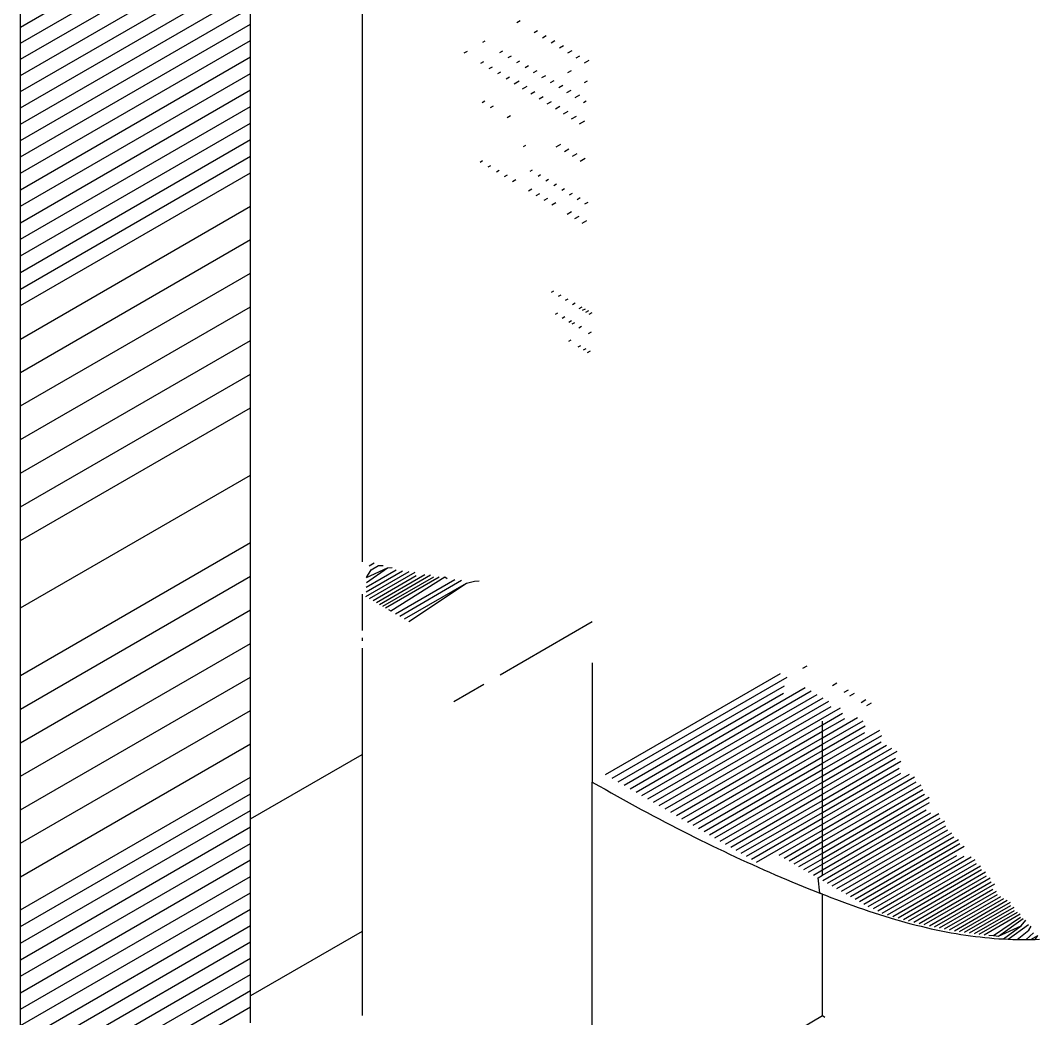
# Model space of a CAD drawing. Header units: millimetres. Extents: x 153 to 4750, y 92 to 3343.
# Drawn here: x 3663.98 to 3673.36, y 2608.62 to 2617.83 of the extents above; entities that cross this region are included whole.
import ezdxf

# ---------------------------------------------------------------- set-up
doc = ezdxf.new("R2010")
doc.units = ezdxf.units.MM

msp = doc.modelspace()

# ---------------------------------------------------------------- linework, layer by layer
for p, q in [((3667.1276, 2622.823), (3667.1276, 2612.8378)), ((3663.9765, 2617.7686), (3666.0978, 2618.9933)), ((3663.9765, 2617.6203), (3666.0978, 2618.845)), ((3663.9765, 2617.4716), (3666.0978, 2618.6963)), ((3663.9765, 2617.3225), (3666.0978, 2618.5472)), ((3663.9765, 2617.173), (3666.0978, 2618.3977)), ((3663.9765, 2617.0231), (3666.0978, 2618.2478)), ((3663.9765, 2616.8728), (3666.0978, 2618.0976)), ((3663.9765, 2616.7222), (3666.0978, 2617.9469)), ((3663.9765, 2617.7686), (3663.9765, 2617.9164)), ((3666.0978, 2617.796), (3666.0978, 2617.9469)), ((3663.9765, 2616.5712), (3666.0978, 2617.796)), ((3663.9765, 2617.6203), (3663.9765, 2617.7686)), ((3666.0978, 2617.6447), (3666.0978, 2617.796)), ((3668.5546, 2617.8113), (3668.5834, 2617.8279)), ((3668.7118, 2617.7172), (3668.7437, 2617.7357)), ((3668.7901, 2617.6704), (3668.8236, 2617.6897)), ((3663.9765, 2616.42), (3666.0978, 2617.6447)), ((3663.9765, 2617.4716), (3663.9765, 2617.6203)), ((3666.0978, 2617.4931), (3666.0978, 2617.6447)), ((3668.2386, 2617.6289), (3668.262, 2617.6424)), ((3668.8681, 2617.6236), (3668.9032, 2617.6439)), ((3668.946, 2617.577), (3668.9826, 2617.5982)), ((3663.9765, 2616.2683), (3666.0978, 2617.4931)), ((3666.0978, 2617.3412), (3666.0978, 2617.4931)), ((3668.067, 2617.5298), (3668.0978, 2617.5476)), ((3668.3958, 2617.5348), (3668.4225, 2617.5502)), ((3668.4742, 2617.488), (3668.5025, 2617.5043)), ((3669.0235, 2617.5306), (3669.0617, 2617.5526)), ((3669.1008, 2617.4843), (3669.1326, 2617.5026)), ((3663.9765, 2617.3225), (3663.9765, 2617.4716)), ((3668.2221, 2617.4345), (3668.2485, 2617.4497)), ((3668.2994, 2617.3871), (3668.3276, 2617.4033)), ((3668.5522, 2617.4412), (3668.5822, 2617.4585)), ((3668.6301, 2617.3947), (3668.6617, 2617.4129)), ((3669.1778, 2617.4382), (3669.2192, 2617.4621)), ((3663.9765, 2616.1164), (3666.0978, 2617.3412)), ((3663.9765, 2617.173), (3663.9765, 2617.3225)), ((3666.0978, 2617.189), (3666.0978, 2617.3412)), ((3668.3765, 2617.3397), (3668.4065, 2617.3571)), ((3668.4533, 2617.2926), (3668.4851, 2617.311)), ((3668.7077, 2617.3482), (3668.7409, 2617.3674)), ((3668.785, 2617.302), (3668.8199, 2617.3221)), ((3669.0244, 2617.3496), (3669.0556, 2617.3676)), ((3668.5298, 2617.2455), (3668.5758, 2617.2721)), ((3668.6061, 2617.1987), (3668.6481, 2617.2229)), ((3668.862, 2617.2559), (3668.8985, 2617.2769)), ((3668.9387, 2617.21), (3668.9768, 2617.232)), ((3669.1778, 2617.2582), (3669.203, 2617.2728)), ((3663.9765, 2615.9642), (3666.0978, 2617.189)), ((3663.9765, 2617.0231), (3663.9765, 2617.173)), ((3666.0978, 2617.0365), (3666.0978, 2617.189)), ((3668.6821, 2617.152), (3668.7195, 2617.1736)), ((3668.7578, 2617.1055), (3668.797, 2617.1281)), ((3669.0151, 2617.1643), (3669.0548, 2617.1872)), ((3669.0911, 2617.1188), (3669.1324, 2617.1426)), ((3663.9765, 2615.8118), (3666.0978, 2617.0365)), ((3663.9765, 2616.8728), (3663.9765, 2617.0231)), ((3666.0978, 2616.8837), (3666.0978, 2617.0365)), ((3668.2323, 2617.0738), (3668.2574, 2617.0883)), ((3668.3097, 2617.0276), (3668.3366, 2617.0431)), ((3668.8331, 2617.0592), (3668.8741, 2617.0829)), ((3668.9081, 2617.0131), (3668.9509, 2617.0378)), ((3669.1668, 2617.0735), (3669.1924, 2617.0883)), ((3668.4637, 2616.9357), (3668.4941, 2616.9532)), ((3668.9828, 2616.9673), (3669.0274, 2616.993)), ((3669.057, 2616.9216), (3669.1034, 2616.9484)), ((3663.9765, 2615.659), (3666.0978, 2616.8837)), ((3663.9765, 2616.7222), (3663.9765, 2616.8728)), ((3666.0978, 2616.7307), (3666.0978, 2616.8837)), ((3669.1309, 2616.8763), (3669.179, 2616.9041)), ((3663.9765, 2615.506), (3666.0978, 2616.7307)), ((3666.0978, 2616.5775), (3666.0978, 2616.7307)), ((3663.9765, 2616.5712), (3663.9765, 2616.7222)), ((3668.6143, 2616.666), (3668.6363, 2616.6787)), ((3668.9169, 2616.6652), (3668.9576, 2616.6887)), ((3668.991, 2616.621), (3669.0334, 2616.6455)), ((3663.9765, 2615.3527), (3666.0978, 2616.5775)), ((3663.9765, 2616.42), (3663.9765, 2616.5712)), ((3666.0978, 2616.424), (3666.0978, 2616.5775)), ((3669.0647, 2616.5771), (3669.1087, 2616.6025)), ((3669.1378, 2616.5334), (3669.1836, 2616.5598)), ((3668.2142, 2616.5235), (3668.2373, 2616.5369)), ((3668.2895, 2616.4785), (3668.3142, 2616.4928)), ((3668.3644, 2616.4337), (3668.3907, 2616.4489)), ((3668.6749, 2616.4385), (3668.6972, 2616.4513)), ((3663.9765, 2615.1993), (3666.0978, 2616.424)), ((3663.9765, 2616.2683), (3663.9765, 2616.42)), ((3666.0978, 2616.1164), (3666.0978, 2616.424)), ((3668.4388, 2616.3892), (3668.4668, 2616.4053)), ((3668.5129, 2616.3449), (3668.5424, 2616.362)), ((3668.7486, 2616.3946), (3668.772, 2616.4081)), ((3668.8219, 2616.351), (3668.8463, 2616.3651)), ((3663.9765, 2616.1164), (3663.9765, 2616.2683)), ((3668.6595, 2616.2573), (3668.6921, 2616.2761)), ((3668.8946, 2616.3077), (3668.9201, 2616.3224)), ((3668.9669, 2616.2647), (3668.9934, 2616.28)), ((3668.7321, 2616.2139), (3668.7663, 2616.2336)), ((3668.8042, 2616.1708), (3668.8399, 2616.1914)), ((3669.0386, 2616.222), (3669.0661, 2616.2379)), ((3669.1097, 2616.1797), (3669.1383, 2616.1962)), ((3663.9765, 2615.9642), (3663.9765, 2616.1164)), ((3663.9765, 2614.8917), (3666.0978, 2616.1164)), ((3666.0978, 2615.808), (3666.0978, 2616.1164)), ((3668.8757, 2616.128), (3668.913, 2616.1495)), ((3669.1803, 2616.1377), (3669.2099, 2616.1547)), ((3669.0171, 2616.0435), (3669.0574, 2616.0667)), ((3669.087, 2616.0017), (3669.1287, 2616.0258)), ((3669.1562, 2615.9603), (3669.1994, 2615.9853)), ((3663.9765, 2615.8118), (3663.9765, 2615.9642)), ((3663.9765, 2615.659), (3663.9765, 2615.8118)), ((3663.9765, 2614.5833), (3666.0978, 2615.808)), ((3666.0978, 2615.499), (3666.0978, 2615.808)), ((3663.9765, 2615.506), (3663.9765, 2615.659)), ((3663.9765, 2615.3527), (3663.9765, 2615.506)), ((3663.9765, 2614.2742), (3666.0978, 2615.499)), ((3666.0978, 2615.1894), (3666.0978, 2615.499)), ((3663.9765, 2615.1993), (3663.9765, 2615.3527)), ((3668.872, 2615.3244), (3668.8946, 2615.3374)), ((3668.9371, 2615.2862), (3668.9606, 2615.2998)), ((3669.0015, 2615.2486), (3669.0258, 2615.2626)), ((3663.9765, 2614.8917), (3663.9765, 2615.1993)), ((3663.9765, 2613.9646), (3666.0978, 2615.1894)), ((3666.0978, 2614.8793), (3666.0978, 2615.1894)), ((3669.0651, 2615.2113), (3669.0903, 2615.2258)), ((3669.1279, 2615.1746), (3669.1539, 2615.1896)), ((3669.159, 2615.1564), (3669.1854, 2615.1716)), ((3669.1899, 2615.1383), (3669.2167, 2615.1537)), ((3669.2206, 2615.1204), (3669.2478, 2615.136)), ((3668.9091, 2615.1212), (3668.9316, 2615.1342)), ((3668.9719, 2615.0845), (3668.9952, 2615.0979)), ((3669.0339, 2615.0482), (3669.058, 2615.0621)), ((3669.0645, 2615.0302), (3669.089, 2615.0444)), ((3669.1253, 2614.9947), (3669.1505, 2615.0093)), ((3669.2147, 2614.9423), (3669.2411, 2614.9575)), ((3663.9765, 2614.5833), (3663.9765, 2614.8917)), ((3663.9765, 2613.6545), (3666.0978, 2614.8793)), ((3666.0978, 2614.5688), (3666.0978, 2614.8793)), ((3669.0312, 2614.8708), (3669.0546, 2614.8843)), ((3669.1193, 2614.8192), (3669.1438, 2614.8334)), ((3669.1676, 2614.7909), (3669.1927, 2614.8054)), ((3669.2053, 2614.7688), (3669.2309, 2614.7836)), ((3663.9765, 2614.2742), (3663.9765, 2614.5833)), ((3663.9765, 2613.3441), (3666.0978, 2614.5688)), ((3666.0978, 2614.2581), (3666.0978, 2614.5688)), ((3663.9765, 2613.9646), (3663.9765, 2614.2742)), ((3663.9765, 2613.0334), (3666.0978, 2614.2581)), ((3666.0978, 2613.6362), (3666.0978, 2614.2581)), ((3663.9765, 2613.6545), (3663.9765, 2613.9646)), ((3663.9765, 2613.3441), (3663.9765, 2613.6545)), ((3663.9765, 2612.4115), (3666.0978, 2613.6362)), ((3666.0978, 2613.0145), (3666.0978, 2613.6362)), ((3663.9765, 2613.0334), (3663.9765, 2613.3441)), ((3663.9765, 2612.4115), (3663.9765, 2613.0334)), ((3663.9765, 2611.7898), (3666.0978, 2613.0145)), ((3666.0978, 2612.7039), (3666.0978, 2613.0145)), ((3667.1918, 2612.8005), (3667.2367, 2612.8264)), ((3667.2114, 2612.764), (3667.2782, 2612.8026)), ((3667.2782, 2612.8026), (3667.3212, 2612.804)), ((3663.9765, 2611.4792), (3666.0978, 2612.7039)), ((3666.0978, 2612.3937), (3666.0978, 2612.7039)), ((3667.1625, 2612.5185), (3667.5592, 2612.7475)), ((3667.1639, 2612.5598), (3667.4992, 2612.7534)), ((3667.1652, 2612.6025), (3667.4409, 2612.7617)), ((3667.1665, 2612.6468), (3667.3608, 2612.7813)), ((3667.1677, 2612.6924), (3667.3608, 2612.7813)), ((3667.1677, 2612.6924), (3667.2114, 2612.764)), ((3667.196, 2612.4988), (3667.6167, 2612.7417)), ((3667.2282, 2612.48), (3667.6255, 2612.7094)), ((3667.2591, 2612.4619), (3667.7043, 2612.719)), ((3667.2886, 2612.4447), (3667.7583, 2612.7159)), ((3667.3167, 2612.4283), (3667.7867, 2612.6996)), ((3667.3434, 2612.4126), (3667.8381, 2612.6983)), ((3667.3608, 2612.7813), (3667.4031, 2612.7834)), ((3667.3925, 2612.3839), (3667.8884, 2612.6979)), ((3667.8884, 2612.6979), (3667.9096, 2612.6824)), ((3667.4358, 2612.3586), (3667.9811, 2612.6734)), ((3667.4731, 2612.3368), (3668.0441, 2612.6664)), ((3667.5175, 2612.3108), (3668.0888, 2612.6406)), ((3667.5571, 2612.2876), (3668.0888, 2612.6406)), ((3668.0888, 2612.6406), (3668.1621, 2612.6577)), ((3668.1621, 2612.6577), (3668.2063, 2612.6624)), ((3667.1276, 2612.5388), (3667.1276, 2612.2049)), ((3663.9765, 2611.7898), (3663.9765, 2612.4115)), ((3663.9765, 2611.169), (3666.0978, 2612.3937)), ((3666.0978, 2612.0839), (3666.0978, 2612.3937)), ((3667.3687, 2612.3978), (3667.3925, 2612.3839)), ((3668.3996, 2611.7949), (3669.2489, 2612.2853)), ((3667.1276, 2612.1373), (3667.1276, 2612.1094)), ((3663.9765, 2610.8591), (3666.0978, 2612.0839)), ((3666.0978, 2611.7746), (3666.0978, 2612.0839)), ((3667.1276, 2612.0396), (3667.1276, 2611.0605)), ((3669.2489, 2611.9057), (3669.2489, 2610.806)), ((3671.1903, 2611.8564), (3671.2283, 2611.8784)), ((3663.9765, 2611.4792), (3663.9765, 2611.7898)), ((3663.9765, 2610.5499), (3666.0978, 2611.7746)), ((3666.0978, 2611.466), (3666.0978, 2611.7746)), ((3669.371, 2610.8764), (3670.9846, 2611.8081)), ((3669.4317, 2610.8411), (3671.0458, 2611.773)), ((3667.9725, 2611.5483), (3668.2481, 2611.7075)), ((3669.4873, 2610.8088), (3671.0194, 2611.6934)), ((3669.5973, 2610.7448), (3671.2125, 2611.6774)), ((3671.4632, 2611.6962), (3671.5038, 2611.7196)), ((3669.5425, 2610.7767), (3671.0114, 2611.6248)), ((3669.6518, 2610.7132), (3671.2674, 2611.6459)), ((3669.706, 2610.6817), (3671.3219, 2611.6146)), ((3669.7598, 2610.6504), (3671.3761, 2611.5836)), ((3671.5699, 2611.6335), (3671.6115, 2611.6575)), ((3671.6228, 2611.6025), (3671.6649, 2611.6268)), ((3663.9765, 2611.169), (3663.9765, 2611.4792)), ((3669.8133, 2610.6193), (3671.43, 2611.5527)), ((3669.8664, 2610.5884), (3671.4507, 2611.5031)), ((3669.9192, 2610.5577), (3671.5366, 2611.4915)), ((3671.7275, 2611.541), (3671.7706, 2611.5659)), ((3671.7793, 2611.5106), (3671.8229, 2611.5357)), ((3663.9765, 2610.2412), (3666.0978, 2611.466)), ((3666.0978, 2611.1581), (3666.0978, 2611.466)), ((3671.3702, 2611.3347), (3671.5566, 2611.4424)), ((3671.3702, 2611.2144), (3671.6939, 2611.4013)), ((3671.3702, 2611.2744), (3671.5766, 2611.3935)), ((3669.9716, 2610.5272), (3671.3702, 2611.3347)), ((3671.3702, 2611.1549), (3671.7457, 2611.3716)), ((3671.3702, 2611.3347), (3671.3702, 2611.3661)), ((3671.3702, 2611.2744), (3671.3702, 2611.3347)), ((3671.3702, 2611.0957), (3671.7643, 2611.3232)), ((3670.0237, 2610.497), (3671.3702, 2611.2744)), ((3670.0754, 2610.4669), (3671.3702, 2611.2144)), ((3671.3702, 2610.9786), (3671.8989, 2611.2838)), ((3671.3702, 2611.2144), (3671.3702, 2611.2744)), ((3671.3702, 2611.037), (3671.762, 2611.2632)), ((3671.3702, 2610.9206), (3671.9164, 2611.236)), ((3671.3702, 2611.1549), (3671.3702, 2611.2144)), ((3663.9765, 2610.8591), (3663.9765, 2611.169)), ((3663.9765, 2609.9333), (3666.0978, 2611.1581)), ((3666.0978, 2610.851), (3666.0978, 2611.1581)), ((3670.1268, 2610.437), (3671.3702, 2611.1549)), ((3671.3702, 2610.8631), (3671.9124, 2611.1761)), ((3671.3702, 2611.0957), (3671.3702, 2611.1549)), ((3671.3702, 2610.8059), (3671.9618, 2611.1475)), ((3671.3702, 2610.7492), (3672.0109, 2611.119)), ((3666.0978, 2610.466), (3667.1276, 2611.0605)), ((3667.1276, 2611.0605), (3667.1276, 2609.4275)), ((3670.1779, 2610.4073), (3671.3702, 2611.0957)), ((3670.2286, 2610.3778), (3671.3702, 2611.037)), ((3671.3702, 2611.037), (3671.3702, 2611.0957)), ((3671.3702, 2610.6928), (3672.0596, 2611.0908)), ((3671.3702, 2610.9786), (3671.3702, 2611.037)), ((3671.3702, 2610.6368), (3672.0443, 2611.026)), ((3670.279, 2610.3486), (3671.3702, 2610.9786)), ((3670.329, 2610.3195), (3671.3702, 2610.9206)), ((3671.3702, 2610.5813), (3672.0923, 2610.9982)), ((3671.3702, 2610.9206), (3671.3702, 2610.9786)), ((3671.3702, 2610.5261), (3672.0776, 2610.9345)), ((3671.3702, 2610.8631), (3671.3702, 2610.9206)), ((3663.9765, 2610.5499), (3663.9765, 2610.8591)), ((3663.9765, 2609.6262), (3666.0978, 2610.851)), ((3666.0978, 2610.6978), (3666.0978, 2610.851)), ((3670.3787, 2610.2906), (3671.3702, 2610.8631)), ((3671.3702, 2610.4713), (3672.0941, 2610.8893)), ((3671.3702, 2610.417), (3672.1718, 2610.8798)), ((3671.3702, 2610.8059), (3671.3702, 2610.8631)), ((3671.3702, 2610.363), (3672.2184, 2610.8527)), ((3669.2489, 2610.806), (3669.3101, 2610.7709)), ((3669.2489, 2607.4273), (3669.2489, 2610.806)), ((3669.3101, 2610.7709), (3669.3662, 2610.7389)), ((3669.3662, 2610.7389), (3669.4222, 2610.7073)), ((3670.428, 2610.2619), (3671.3702, 2610.8059)), ((3670.477, 2610.2334), (3671.3702, 2610.7492)), ((3671.3702, 2610.3095), (3672.2339, 2610.8081)), ((3671.3702, 2610.7492), (3671.3702, 2610.8059)), ((3671.3702, 2610.2563), (3672.2799, 2610.7815)), ((3671.3702, 2610.6928), (3671.3702, 2610.7492)), ((3671.3702, 2610.2035), (3672.295, 2610.7374)), ((3663.9765, 2609.473), (3666.0978, 2610.6978)), ((3666.0978, 2610.5448), (3666.0978, 2610.6978)), ((3669.4222, 2610.7073), (3669.4781, 2610.676)), ((3669.4781, 2610.676), (3669.5338, 2610.645)), ((3669.5338, 2610.645), (3669.5894, 2610.6144)), ((3670.5256, 2610.2052), (3671.3702, 2610.6928)), ((3670.5739, 2610.1771), (3671.3702, 2610.6368)), ((3671.3702, 2610.1512), (3672.3101, 2610.6938)), ((3671.3702, 2610.6368), (3671.3702, 2610.6928)), ((3671.3702, 2610.0992), (3672.3549, 2610.6677)), ((3671.3702, 2610.5813), (3671.3702, 2610.6368)), ((3663.9765, 2610.2412), (3663.9765, 2610.5499)), ((3663.9765, 2609.3201), (3666.0978, 2610.5448)), ((3666.0978, 2610.466), (3666.0978, 2610.5448)), ((3669.5894, 2610.6144), (3669.6448, 2610.584)), ((3669.6448, 2610.584), (3669.7002, 2610.554)), ((3669.7002, 2610.554), (3669.7553, 2610.5243)), ((3670.6219, 2610.1492), (3671.3702, 2610.5813)), ((3671.3702, 2610.0476), (3672.3569, 2610.6173)), ((3671.3702, 2610.5261), (3671.3702, 2610.5813)), ((3671.3702, 2609.9965), (3672.3263, 2610.5484)), ((3666.0978, 2610.3921), (3666.0978, 2610.466)), ((3669.7553, 2610.5243), (3669.8104, 2610.4949)), ((3669.8104, 2610.4949), (3669.8653, 2610.4658)), ((3669.8653, 2610.4658), (3669.92, 2610.4371)), ((3670.6695, 2610.1215), (3671.3702, 2610.5261)), ((3670.7167, 2610.094), (3671.3702, 2610.4713)), ((3671.3702, 2610.4713), (3671.3702, 2610.5261)), ((3671.3702, 2609.9457), (3672.3701, 2610.523)), ((3671.3702, 2610.417), (3671.3702, 2610.4713)), ((3671.3749, 2609.898), (3672.4447, 2610.5157)), ((3671.4182, 2609.873), (3672.4567, 2610.4726)), ((3671.4611, 2609.8482), (3672.4995, 2610.4478)), ((3663.9765, 2609.1674), (3666.0978, 2610.3921)), ((3666.0978, 2610.2397), (3666.0978, 2610.3921)), ((3669.92, 2610.4371), (3669.9746, 2610.4087)), ((3669.9746, 2610.4087), (3670.0291, 2610.3806)), ((3670.0291, 2610.3806), (3670.0834, 2610.3528)), ((3670.0834, 2610.3528), (3670.1376, 2610.3253)), ((3670.7637, 2610.0668), (3671.3702, 2610.417)), ((3670.97, 2610.1319), (3671.3702, 2610.363)), ((3671.3702, 2610.363), (3671.3702, 2610.417)), ((3671.3702, 2610.3095), (3671.3702, 2610.363)), ((3671.5037, 2609.8236), (3672.5071, 2610.403)), ((3671.5459, 2609.7992), (3672.5274, 2610.3659)), ((3670.1376, 2610.3253), (3670.1917, 2610.2982)), ((3670.1917, 2610.2982), (3670.2456, 2610.2713)), ((3670.2456, 2610.2713), (3670.2994, 2610.2448)), ((3671.0164, 2610.1051), (3671.3702, 2610.3095)), ((3671.0624, 2610.0786), (3671.3702, 2610.2563)), ((3671.3702, 2610.2563), (3671.3702, 2610.3095)), ((3671.3702, 2610.2035), (3671.3702, 2610.2563)), ((3671.5878, 2609.775), (3672.5631, 2610.3382)), ((3671.6293, 2609.7511), (3672.5827, 2610.3015)), ((3671.6705, 2609.7273), (3672.6238, 2610.2776)), ((3663.9765, 2609.9333), (3663.9765, 2610.2412)), ((3663.9765, 2609.015), (3666.0978, 2610.2397)), ((3666.0978, 2610.0876), (3666.0978, 2610.2397)), ((3670.2994, 2610.2448), (3670.3531, 2610.2187)), ((3670.3531, 2610.2187), (3670.4066, 2610.1928)), ((3670.4066, 2610.1928), (3670.4599, 2610.1672)), ((3670.4599, 2610.1672), (3670.5132, 2610.142)), ((3671.1081, 2610.0522), (3671.3702, 2610.2035)), ((3671.3702, 2610.1512), (3671.3702, 2610.2035)), ((3671.7113, 2609.7037), (3672.637, 2610.2381)), ((3671.7518, 2609.6803), (3672.6773, 2610.2146)), ((3663.9765, 2608.8628), (3666.0978, 2610.0876)), ((3666.0978, 2609.9357), (3666.0978, 2610.0876)), ((3670.5132, 2610.142), (3670.5663, 2610.1171)), ((3670.5663, 2610.1171), (3670.6192, 2610.0925)), ((3670.6192, 2610.0925), (3670.6721, 2610.0682)), ((3670.6721, 2610.0682), (3670.7247, 2610.0443)), ((3671.1534, 2610.026), (3671.3702, 2610.1512)), ((3671.1984, 2610), (3671.3702, 2610.0992)), ((3671.3702, 2610.0992), (3671.3702, 2610.1512)), ((3671.3702, 2610.0476), (3671.3702, 2610.0992)), ((3671.7918, 2609.6571), (3672.6106, 2610.1299)), ((3671.8424, 2609.6408), (3672.6761, 2610.1221)), ((3671.8813, 2609.6184), (3672.7413, 2610.1149)), ((3671.9197, 2609.5963), (3672.7795, 2610.0927)), ((3670.7247, 2610.0443), (3670.7773, 2610.0207)), ((3670.7773, 2610.0207), (3670.8297, 2609.9974)), ((3670.8297, 2609.9974), (3670.8819, 2609.9744)), ((3670.8819, 2609.9744), (3670.9341, 2609.9517)), ((3671.243, 2609.9742), (3671.3702, 2610.0476)), ((3671.2873, 2609.9486), (3671.3702, 2609.9965)), ((3671.3702, 2609.9965), (3671.3702, 2610.0476)), ((3671.3702, 2609.9457), (3671.3702, 2609.9965)), ((3671.9694, 2609.5815), (3672.7906, 2610.0556)), ((3672.0185, 2609.567), (3672.8276, 2610.0341)), ((3672.0677, 2609.5532), (3672.8378, 2609.9979)), ((3672.1162, 2609.5397), (3672.8737, 2609.9771)), ((3663.9765, 2608.711), (3666.0978, 2609.9357)), ((3663.9765, 2609.6262), (3663.9765, 2609.9333)), ((3666.0978, 2609.7842), (3666.0978, 2609.9357)), ((3670.9341, 2609.9517), (3670.9861, 2609.9294)), ((3670.9861, 2609.9294), (3671.0379, 2609.9073)), ((3671.0379, 2609.9073), (3671.0896, 2609.8856)), ((3671.0896, 2609.8856), (3671.1412, 2609.8642)), ((3671.3313, 2609.9232), (3671.3702, 2609.9457)), ((3671.3461, 2609.7819), (3671.3313, 2609.9232)), ((3672.1644, 2609.5268), (3672.8831, 2609.9417)), ((3672.2129, 2609.5146), (3672.9178, 2609.9216)), ((3672.2606, 2609.5027), (3672.9264, 2609.8871)), ((3663.9765, 2608.5595), (3666.0978, 2609.7842)), ((3666.0978, 2609.633), (3666.0978, 2609.7842)), ((3671.1412, 2609.8642), (3671.1927, 2609.8432)), ((3671.1927, 2609.8432), (3671.244, 2609.8224)), ((3671.244, 2609.8224), (3671.2951, 2609.802)), ((3671.2951, 2609.802), (3671.3461, 2609.7819)), ((3672.3085, 2609.4916), (3672.9599, 2609.8677)), ((3672.3557, 2609.4807), (3672.9401, 2609.8181)), ((3672.4031, 2609.4707), (3672.9753, 2609.801)), ((3671.3461, 2609.7819), (3671.397, 2609.7621)), ((3671.3702, 2609.7725), (3671.3461, 2609.7819)), ((3671.3702, 2608.652), (3671.3702, 2609.7725)), ((3671.397, 2609.7621), (3671.4478, 2609.7426)), ((3671.4478, 2609.7426), (3671.4984, 2609.7235)), ((3671.4984, 2609.7235), (3671.5489, 2609.7046)), ((3671.5489, 2609.7046), (3671.5992, 2609.6861)), ((3672.4498, 2609.4609), (3672.9826, 2609.7685)), ((3672.4962, 2609.4516), (3673.0138, 2609.7504)), ((3672.5426, 2609.443), (3673.042, 2609.7314)), ((3672.5888, 2609.435), (3673.0743, 2609.7153)), ((3672.6346, 2609.4274), (3673.1037, 2609.6982)), ((3663.9765, 2608.4083), (3666.0978, 2609.633)), ((3663.9765, 2609.473), (3663.9765, 2609.6262)), ((3666.0978, 2609.4821), (3666.0978, 2609.633)), ((3671.5992, 2609.6861), (3671.6494, 2609.6679)), ((3671.6494, 2609.6679), (3671.6995, 2609.65)), ((3671.6995, 2609.65), (3671.7493, 2609.6326)), ((3671.7493, 2609.6326), (3671.7989, 2609.6157)), ((3671.7989, 2609.6157), (3671.8482, 2609.5992)), ((3671.8482, 2609.5992), (3671.8973, 2609.5834)), ((3672.6802, 2609.4204), (3673.1084, 2609.6676)), ((3672.7256, 2609.4139), (3673.1367, 2609.6513)), ((3672.7705, 2609.4079), (3673.1406, 2609.6215)), ((3672.8153, 2609.4024), (3673.1676, 2609.6058)), ((3671.8973, 2609.5834), (3671.9461, 2609.568)), ((3671.9461, 2609.568), (3671.9946, 2609.5532)), ((3671.9946, 2609.5532), (3672.0429, 2609.5389)), ((3672.0429, 2609.5389), (3672.091, 2609.5252)), ((3672.091, 2609.5252), (3672.1387, 2609.5119)), ((3672.1387, 2609.5119), (3672.1863, 2609.4992)), ((3672.8599, 2609.3975), (3673.1941, 2609.5905)), ((3672.9483, 2609.3893), (3673.1953, 2609.5612)), ((3672.9922, 2609.3861), (3673.2207, 2609.5466)), ((3673.2025, 2609.4796), (3673.2455, 2609.5324)), ((3663.9765, 2608.2574), (3666.0978, 2609.4821)), ((3663.9765, 2609.3201), (3663.9765, 2609.473)), ((3666.0978, 2609.3316), (3666.0978, 2609.4821)), ((3667.1276, 2609.4275), (3666.0978, 2608.833)), ((3667.1276, 2609.4275), (3667.1276, 2608.652)), ((3672.1863, 2609.4992), (3672.2335, 2609.4871)), ((3672.2335, 2609.4871), (3672.2805, 2609.4754)), ((3672.2805, 2609.4754), (3672.3272, 2609.4643)), ((3672.3272, 2609.4643), (3672.3737, 2609.4537)), ((3672.3737, 2609.4537), (3672.42, 2609.4437)), ((3672.42, 2609.4437), (3672.4659, 2609.4341)), ((3672.4659, 2609.4341), (3672.5116, 2609.4251)), ((3672.5116, 2609.4251), (3672.5571, 2609.4167)), ((3672.5571, 2609.4167), (3672.6023, 2609.4087)), ((3672.6023, 2609.4087), (3672.6472, 2609.4013)), ((3672.9922, 2609.3861), (3673.2025, 2609.4796)), ((3673.0399, 2609.3585), (3673.2025, 2609.4796)), ((3673.0822, 2609.3564), (3673.2712, 2609.4921)), ((3673.1661, 2609.3538), (3673.2714, 2609.4398)), ((3673.249, 2609.3533), (3673.3144, 2609.4149)), ((3673.2714, 2609.4398), (3673.2934, 2609.4783)), ((3663.9765, 2608.1068), (3666.0978, 2609.3316)), ((3663.9765, 2609.1674), (3663.9765, 2609.3201)), ((3666.0978, 2609.1814), (3666.0978, 2609.3316)), ((3672.6472, 2609.4013), (3672.6918, 2609.3944)), ((3672.6918, 2609.3944), (3672.7363, 2609.3881)), ((3672.7363, 2609.3881), (3672.7804, 2609.3823)), ((3672.7804, 2609.3823), (3672.8243, 2609.377)), ((3672.8243, 2609.377), (3672.8679, 2609.3722)), ((3672.8679, 2609.3722), (3672.9113, 2609.368)), ((3672.9042, 2609.3932), (3672.9483, 2609.3893)), ((3672.9113, 2609.368), (3672.9544, 2609.3643)), ((3672.9483, 2609.3893), (3672.9922, 2609.3861)), ((3672.9544, 2609.3643), (3672.9973, 2609.3611)), ((3672.9973, 2609.3611), (3673.0399, 2609.3585)), ((3673.0399, 2609.3585), (3673.0822, 2609.3564)), ((3673.0822, 2609.3564), (3673.1243, 2609.3548)), ((3673.1243, 2609.3548), (3673.1661, 2609.3538)), ((3673.1661, 2609.3538), (3673.2077, 2609.3533)), ((3673.2077, 2609.3533), (3673.249, 2609.3533)), ((3673.249, 2609.3533), (3673.29, 2609.3538)), ((3673.29, 2609.3538), (3673.355, 2609.3914)), ((3673.29, 2609.3538), (3673.3308, 2609.3549)), ((3673.3308, 2609.3549), (3673.355, 2609.3914)), ((3673.3308, 2609.3549), (3673.3713, 2609.3565)), ((3663.9765, 2607.9567), (3666.0978, 2609.1814)), ((3663.9765, 2609.015), (3663.9765, 2609.1674)), ((3666.0978, 2609.0316), (3666.0978, 2609.1814)), ((3663.9765, 2607.8069), (3666.0978, 2609.0316)), ((3663.9765, 2608.8628), (3663.9765, 2609.015)), ((3666.0978, 2608.8822), (3666.0978, 2609.0316)), ((3663.9765, 2607.6574), (3666.0978, 2608.8822)), ((3663.9765, 2608.711), (3663.9765, 2608.8628)), ((3666.0978, 2608.833), (3666.0978, 2608.8822)), ((3666.0978, 2608.7332), (3666.0978, 2608.833)), ((3663.9765, 2607.5084), (3666.0978, 2608.7332)), ((3663.9765, 2608.5595), (3663.9765, 2608.711)), ((3666.0978, 2608.5846), (3666.0978, 2608.7332)), ((3669.2718, 2607.4141), (3671.3702, 2608.652)), ((3671.3702, 2608.652), (3671.3931, 2608.6388))]:
    msp.add_line(p, q)

doc.saveas('drawing.dxf')
